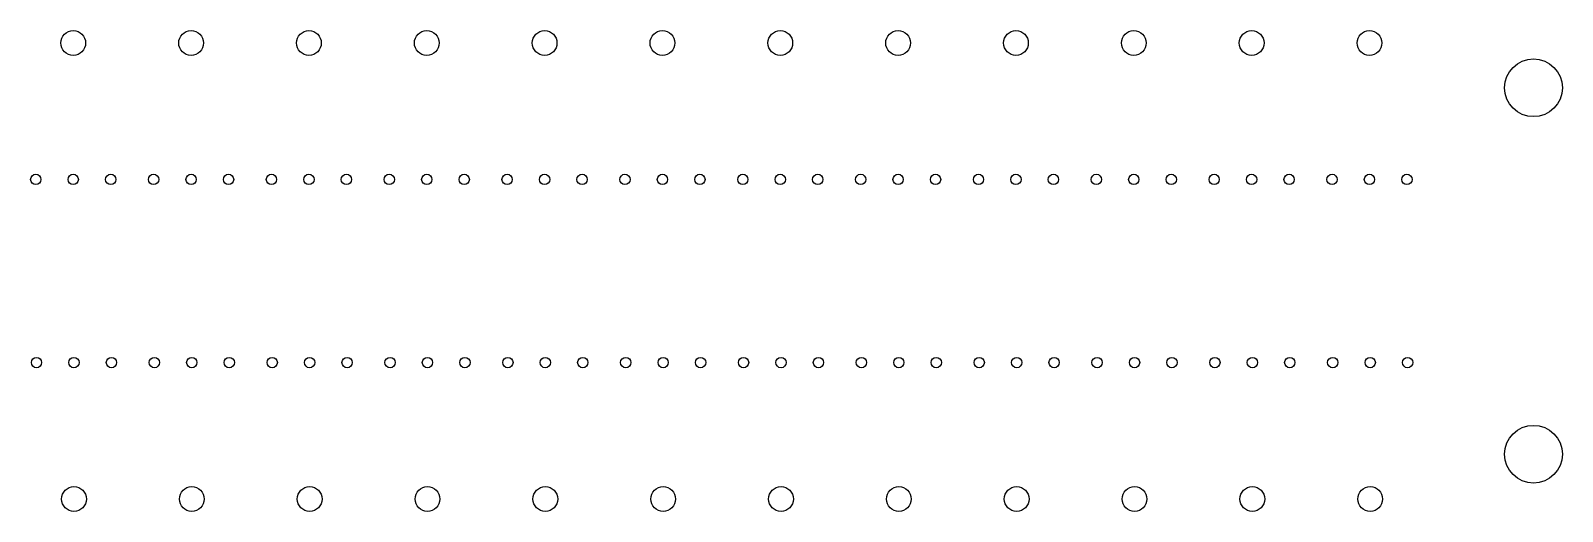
# Model space of a CAD drawing. Extents: x 0.84 to 9.62, y -5.18 to -2.42.
import ezdxf

# ---------------------------------------------------------------- set-up
doc = ezdxf.new("R2010")
doc.units = 0
doc.header["$MEASUREMENT"] = 0
doc.layers.add('BLACK', color=7, linetype='CONTINUOUS')

msp = doc.modelspace()

# ---------------------------------------------------------------- linework, layer by layer
at = {"layer": 'BLACK'}
for centre, radius in [((1.08543, -2.49311), 0.07087), ((1.76043, -2.49311), 0.07087), ((2.43543, -2.49311), 0.07087), ((3.11043, -2.49311), 0.07087), ((3.78543, -2.49311), 0.07087), ((4.46043, -2.49311), 0.07087), ((5.13543, -2.49311), 0.07087), ((5.81043, -2.49311), 0.07087), ((6.48543, -2.49311), 0.07087), ((7.16043, -2.49311), 0.07087), ((7.83543, -2.49311), 0.07087), ((8.51043, -2.49311), 0.07087), ((9.45, -2.75), 0.16535), ((0.87087, -3.275), 0.02953), ((1.08543, -3.275), 0.02953), ((1.3, -3.275), 0.02953), ((1.54587, -3.275), 0.02953), ((1.76043, -3.275), 0.02953), ((1.975, -3.275), 0.02953), ((2.22087, -3.275), 0.02953), ((2.43543, -3.275), 0.02953), ((2.65, -3.275), 0.02953), ((2.89587, -3.275), 0.02953), ((3.11043, -3.275), 0.02953), ((3.325, -3.275), 0.02953), ((3.57087, -3.275), 0.02953), ((3.78543, -3.275), 0.02953), ((4, -3.275), 0.02953), ((4.24587, -3.275), 0.02953), ((4.46043, -3.275), 0.02953), ((4.675, -3.275), 0.02953), ((4.92087, -3.275), 0.02953), ((5.13543, -3.275), 0.02953), ((5.35, -3.275), 0.02953), ((5.59587, -3.275), 0.02953), ((5.81043, -3.275), 0.02953), ((6.025, -3.275), 0.02953), ((6.27087, -3.275), 0.02953), ((6.48543, -3.275), 0.02953), ((6.7, -3.275), 0.02953), ((6.94587, -3.275), 0.02953), ((7.16043, -3.275), 0.02953), ((7.375, -3.275), 0.02953), ((7.62087, -3.275), 0.02953), ((7.83543, -3.275), 0.02953), ((8.05, -3.275), 0.02953), ((8.29587, -3.275), 0.02953), ((8.51043, -3.275), 0.02953), ((8.725, -3.275), 0.02953), ((0.875, -4.325), 0.02953), ((1.08957, -4.325), 0.02953), ((1.30413, -4.325), 0.02953), ((1.55, -4.325), 0.02953), ((1.76457, -4.325), 0.02953), ((1.97913, -4.325), 0.02953), ((2.225, -4.325), 0.02953), ((2.43957, -4.325), 0.02953), ((2.65413, -4.325), 0.02953), ((2.9, -4.325), 0.02953), ((3.11457, -4.325), 0.02953), ((3.32913, -4.325), 0.02953), ((3.575, -4.325), 0.02953), ((3.78957, -4.325), 0.02953), ((4.00413, -4.325), 0.02953), ((4.25, -4.325), 0.02953), ((4.46457, -4.325), 0.02953), ((4.67913, -4.325), 0.02953), ((4.925, -4.325), 0.02953), ((5.13957, -4.325), 0.02953), ((5.35413, -4.325), 0.02953), ((5.6, -4.325), 0.02953), ((5.81457, -4.325), 0.02953), ((6.02913, -4.325), 0.02953), ((6.275, -4.325), 0.02953), ((6.48957, -4.325), 0.02953), ((6.70413, -4.325), 0.02953), ((6.95, -4.325), 0.02953), ((7.16457, -4.325), 0.02953), ((7.37913, -4.325), 0.02953), ((7.625, -4.325), 0.02953), ((7.83957, -4.325), 0.02953), ((8.05413, -4.325), 0.02953), ((8.3, -4.325), 0.02953), ((8.51457, -4.325), 0.02953), ((8.72913, -4.325), 0.02953), ((9.45, -4.85), 0.16535), ((1.08957, -5.10689), 0.07087), ((1.76457, -5.10689), 0.07087), ((2.43957, -5.10689), 0.07087), ((3.11457, -5.10689), 0.07087), ((3.78957, -5.10689), 0.07087), ((4.46457, -5.10689), 0.07087), ((5.13957, -5.10689), 0.07087), ((5.81457, -5.10689), 0.07087), ((6.48957, -5.10689), 0.07087), ((7.16457, -5.10689), 0.07087), ((7.83957, -5.10689), 0.07087), ((8.51457, -5.10689), 0.07087)]:
    msp.add_circle(centre, radius, dxfattribs=at)

doc.saveas('drawing.dxf')
